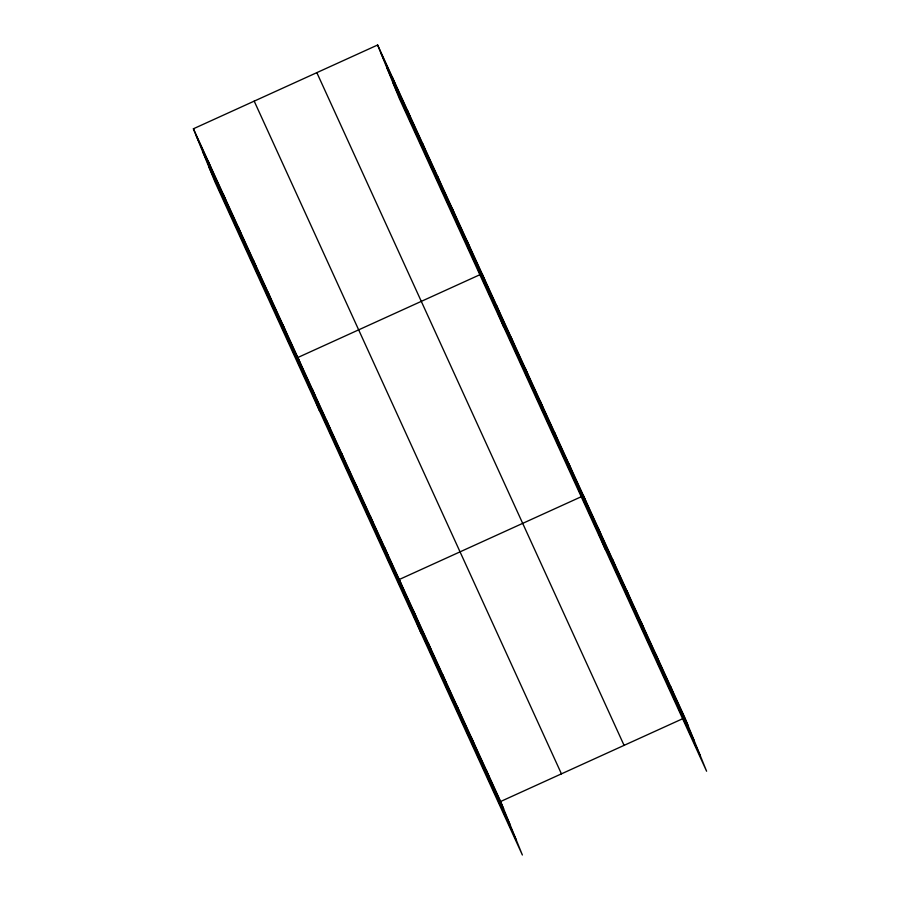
<?xml version="1.0" encoding="UTF-8"?>
<svg xmlns="http://www.w3.org/2000/svg" width="900" height="900" viewBox="0 0 900 900"><rect width="100%" height="100%" fill="white"/><g stroke="black" fill="none" stroke-linecap="round" stroke-linejoin="round"><path stroke-width="1.35" d="M193.399 128.779L500.647 801.495L522.371 855L215.123 182.273L193.399 128.779L377.629 45L684.877 717.727L706.601 771.221L399.353 98.505L377.629 45M500.647 801.495L682.335 718.875M380.576 52.267L687.825 724.995M386.775 67.523L694.024 740.25M393.154 83.25L700.403 755.966M316.834 72.641L624.082 745.369M254.194 101.126L561.442 773.854M196.357 136.046L503.606 808.762M202.545 151.301L509.794 824.029M208.935 167.018L516.184 839.745M670.387 686.014L673.335 693.281M655.909 654.3L658.856 661.567M641.419 622.575L644.366 629.854M626.94 590.861L629.887 598.14M612.45 559.148L615.398 566.426M597.96 527.434L600.919 534.712M605.205 549.225L583.481 495.72L399.262 579.499L420.986 633.004M568.991 464.006L571.95 471.274M554.512 432.293L557.46 439.56M540.023 400.579L542.981 407.846M525.544 368.865L528.491 376.132M511.054 337.151L514.012 344.419M496.575 305.438L499.522 312.705M503.809 327.229L482.085 273.724L297.866 357.502L319.59 411.007M467.168 241.054L470.115 248.321M452.239 208.373L455.197 215.64M437.321 175.703L440.269 182.97M422.392 143.021L425.351 150.289M407.475 110.351L410.423 117.619M392.546 77.67L395.494 84.949M486.169 769.781L489.116 777.049M471.679 738.067L474.637 745.335M457.2 706.354L460.147 713.621M442.71 674.64L445.669 681.908M428.231 642.926L431.179 650.194M413.741 611.212L416.7 618.48M384.772 547.785L387.731 555.053M370.294 516.071L373.241 523.339M355.804 484.358L358.751 491.625M341.325 452.644L344.272 459.911M326.835 420.93L329.782 428.197M312.356 389.216L315.304 396.484M282.938 324.821L285.896 332.089M268.02 292.151L270.968 299.419M253.091 259.47L256.05 266.749M238.174 226.8L241.121 234.067M223.245 194.13L226.204 201.398M208.328 161.449L211.275 168.716"/></g></svg>
